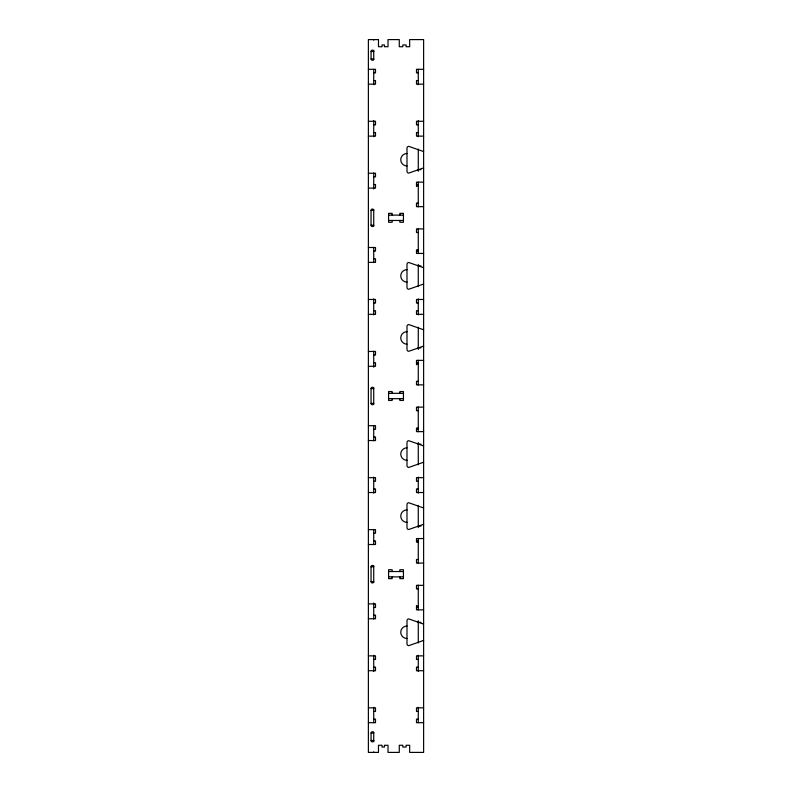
<?xml version="1.0" encoding="UTF-8"?>
<svg xmlns="http://www.w3.org/2000/svg" width="792" height="792" viewBox="0 0 792 792"><rect width="100%" height="100%" fill="white"/><g stroke="black" fill="none" stroke-linecap="round" stroke-linejoin="round"><path stroke-width="1.19" d="M371.052 51.48L373.725 51.48M371.052 58.905L373.725 58.905A1.337 1.337 0 0 1 372.388 60.242A1.337 1.337 0 0 1 371.052 58.905L371.052 51.262A1.02 1.02 0 0 1 371.359 50.539L371.666 50.312A1.554 1.554 0 0 1 373.22 50.381L373.418 50.539A1.02 1.02 0 0 1 373.725 51.262M368.379 69.3L375.507 69.3L375.507 72.864L373.725 72.864M423.621 69.3L416.493 69.3L416.493 72.864L418.275 72.864M373.725 80.586L375.507 80.586L375.507 84.15L368.379 84.15M418.275 80.586L416.493 80.586L416.493 84.15L423.621 84.15M368.379 121.275L375.507 121.275L375.507 124.839L373.725 124.839M423.621 121.275L416.493 121.275L416.493 124.839L418.275 124.839M373.725 132.561L375.507 132.561L375.507 136.125L368.379 136.125M418.275 132.561L416.493 132.561L416.493 136.125L423.621 136.125M423.621 167.993L423.621 168.072A1.782 1.782 0 0 0 423.116 168.072L408.771 173.092A1.782 1.782 0 0 1 406.989 171.31L406.989 148.144A1.782 1.782 0 0 1 408.771 146.362L423.116 151.381A1.782 1.782 0 0 0 423.621 151.45M418.275 169.686L420.948 169.686M368.379 173.25L375.507 173.25L375.507 176.814L373.725 176.814M423.621 182.16L416.493 182.16L416.493 186.546M373.725 184.536L375.507 184.536L375.507 188.1L368.379 188.1M416.493 184.536L418.275 184.536M416.493 185.724L418.275 185.724M418.275 203.099L416.493 203.099L416.493 206.662L423.621 206.662M371.052 210.375L373.725 210.375A1.337 1.337 0 0 0 372.388 209.038A1.337 1.337 0 0 0 371.052 210.375L371.052 225.225A1.337 1.337 0 0 0 372.388 226.561A1.337 1.337 0 0 0 373.725 225.225L371.052 225.225M388.575 215.127L403.425 215.127M388.575 220.473L403.425 220.473M423.621 228.938L416.493 228.938L416.493 232.501L418.275 232.501M368.379 247.5L375.507 247.5L375.507 251.064L373.725 251.064M418.275 249.876L416.493 249.876L416.493 253.44L423.621 253.44M416.493 251.064L418.275 251.064M373.725 258.786L375.507 258.786L375.507 262.35L368.379 262.35M418.275 265.914L420.948 265.914M423.284 267.607L423.621 267.528A1.782 1.782 0 0 1 423.116 267.528L408.771 262.508A1.782 1.782 0 0 0 406.989 264.29L406.989 287.456A1.782 1.782 0 0 0 408.771 289.238L423.116 284.219A1.782 1.782 0 0 1 423.621 284.15L423.284 284.15M368.379 299.475L375.507 299.475L375.507 303.039L373.725 303.039M423.621 299.475L416.493 299.475L416.493 303.039L418.275 303.039M373.725 310.761L375.507 310.761L375.507 314.325L368.379 314.325M418.275 310.761L416.493 310.761L416.493 314.325L423.621 314.325M423.284 329.581L423.621 329.65A1.782 1.782 0 0 1 423.116 329.581L408.771 324.562A1.782 1.782 0 0 0 406.989 326.344L406.989 349.51A1.782 1.782 0 0 0 408.771 351.292L423.116 346.272A1.782 1.782 0 0 1 423.621 346.193L423.621 346.272M418.275 347.886L420.948 347.886M368.379 351.45L375.507 351.45L375.507 355.014L373.725 355.014M423.621 360.36L416.493 360.36L416.493 364.746M373.725 362.736L375.507 362.736L375.507 366.3L368.379 366.3M416.493 362.736L418.275 362.736M416.493 363.924L418.275 363.924M418.275 381.298L416.493 381.298L416.493 384.863L423.621 384.863M371.052 388.575L373.725 388.575A1.337 1.337 0 0 0 372.388 387.238A1.337 1.337 0 0 0 371.052 388.575L371.052 403.425A1.337 1.337 0 0 0 372.388 404.762A1.337 1.337 0 0 0 373.725 403.425L371.052 403.425M388.575 393.327L403.425 393.327M388.575 398.673L403.425 398.673M423.621 407.137L416.493 407.137L416.493 410.702L418.275 410.702M368.379 425.7L375.507 425.7L375.507 429.264L373.725 429.264M418.275 428.076L416.493 428.076L416.493 431.64L423.621 431.64M416.493 429.264L418.275 429.264M373.725 436.986L375.507 436.986L375.507 440.55L368.379 440.55M418.275 444.114L420.948 444.114M423.284 445.728L423.621 445.807A1.782 1.782 0 0 1 423.116 445.728L408.771 440.708A1.782 1.782 0 0 0 406.989 442.49L406.989 465.656A1.782 1.782 0 0 0 408.771 467.438L423.116 462.419A1.782 1.782 0 0 1 423.621 462.35L423.284 462.35M368.379 477.675L375.507 477.675L375.507 481.239L373.725 481.239M423.621 477.675L416.493 477.675L416.493 481.239L418.275 481.239M373.725 488.961L375.507 488.961L375.507 492.525L368.379 492.525M418.275 488.961L416.493 488.961L416.493 492.525L423.621 492.525M423.284 507.781L423.621 507.85A1.782 1.782 0 0 1 423.116 507.781L408.771 502.762A1.782 1.782 0 0 0 406.989 504.544L406.989 527.71A1.782 1.782 0 0 0 408.771 529.492L423.116 524.472A1.782 1.782 0 0 1 423.621 524.393L423.621 524.472M418.275 526.086L420.948 526.086M368.379 529.65L375.507 529.65L375.507 533.214L373.725 533.214M423.621 538.56L416.493 538.56L416.493 542.124L418.275 542.124M373.725 540.936L375.507 540.936L375.507 544.5L368.379 544.5M416.493 540.936L418.275 540.936M418.275 559.498L416.493 559.498L416.493 563.062L423.621 563.062M371.052 566.775L373.725 566.775A1.337 1.337 0 0 0 372.388 565.438A1.337 1.337 0 0 0 371.052 566.775L371.052 581.625A1.337 1.337 0 0 0 372.388 582.962A1.337 1.337 0 0 0 373.725 581.625L371.052 581.625M388.575 571.527L403.425 571.527M388.575 576.873L403.425 576.873M423.621 585.337L416.493 585.337L416.493 588.902L418.275 588.902M368.379 603.9L375.507 603.9L375.507 607.464L373.725 607.464M416.493 606.276L418.275 606.276M416.493 607.464L418.275 607.464M423.621 609.84L416.493 609.84L416.493 605.454M373.725 615.186L375.507 615.186L375.507 618.75L368.379 618.75M418.275 622.314L420.948 622.314M423.284 624.007L423.621 623.928A1.782 1.782 0 0 1 423.116 623.928L408.771 618.908A1.782 1.782 0 0 0 406.989 620.69L406.989 643.856A1.782 1.782 0 0 0 408.771 645.638L423.116 640.619A1.782 1.782 0 0 1 423.621 640.55L423.284 640.55M368.379 655.875L375.507 655.875L375.507 659.439L373.725 659.439M423.621 655.875L416.493 655.875L416.493 659.439L418.275 659.439M373.725 667.161L375.507 667.161L375.507 670.725L368.379 670.725M418.275 667.161L416.493 667.161L416.493 670.725L423.621 670.725M368.379 707.85L375.507 707.85L375.507 711.414L373.725 711.414M423.621 707.85L416.493 707.85L416.493 711.414L418.275 711.414M373.725 719.136L375.507 719.136L375.507 722.7L368.379 722.7M418.275 719.136L416.493 719.136L416.493 722.7L423.621 722.7M371.052 733.095L373.725 733.095A1.337 1.337 0 0 0 372.388 731.759A1.337 1.337 0 0 0 371.052 733.095L371.052 740.738A1.02 1.02 0 0 0 371.359 741.461L371.666 741.688A1.554 1.554 0 0 0 373.22 741.619L373.418 741.461A1.02 1.02 0 0 0 373.725 740.738M371.052 740.52L373.725 740.52M418.275 69.3L418.275 84.675M418.275 120.681L418.275 136.719M418.275 149.064L418.275 171.23M418.275 182.12L418.275 206.811M418.275 228.789L418.275 253.48M418.275 264.37L418.275 286.536M418.275 298.881L418.275 314.919M418.275 327.264L418.275 349.43M418.275 360.32L418.275 385.011M418.275 406.989L418.275 431.68M418.275 442.57L418.275 464.736M418.275 477.081L418.275 493.119M418.275 505.464L418.275 527.63M418.275 538.52L418.275 563.211M418.275 585.189L418.275 609.88M418.275 620.77L418.275 642.936M418.275 655.281L418.275 671.319M418.275 707.325L418.275 722.7M399.871 215.127L399.871 213.345L403.435 213.345L403.435 222.255L399.871 222.255L399.871 220.473M399.871 393.327L399.871 391.545L403.435 391.545L403.435 400.455L399.871 400.455L399.871 398.673M399.871 571.527L399.871 569.745L403.435 569.745L403.435 578.655L399.871 578.655L399.871 576.873M392.149 215.127L392.149 213.345L388.585 213.345L388.585 222.255L392.149 222.255L392.149 220.473M392.149 393.327L392.149 391.545L388.585 391.545L388.585 400.455L392.149 400.455L392.149 398.673M392.149 571.527L392.149 569.745L388.585 569.745L388.585 578.655L392.149 578.655L392.149 576.873M373.725 39.6L373.725 40.125M373.725 50.371L373.725 59.806M373.725 69.3L373.725 84.675M373.725 120.681L373.725 136.719M373.725 173.032L373.725 188.991M373.725 209.484L373.725 226.116M373.725 247.421L373.725 262.578M373.725 298.881L373.725 314.919M373.725 351.232L373.725 367.191M373.725 387.684L373.725 404.316M373.725 425.621L373.725 440.778M373.725 477.081L373.725 493.119M373.725 529.432L373.725 544.579M373.725 565.884L373.725 582.516M373.725 603.009L373.725 618.968M373.725 655.281L373.725 671.319M373.725 707.325L373.725 722.7M373.725 732.194L373.725 741.629M373.725 751.875L373.725 752.4M406.989 165.964A6.237 6.237 0 0 1 400.752 159.727A6.237 6.237 0 0 1 406.989 153.49M406.989 638.51A6.237 6.237 0 0 1 400.752 632.273A6.237 6.237 0 0 1 406.989 626.036M406.989 522.364A6.237 6.237 0 0 1 400.752 516.127A6.237 6.237 0 0 1 406.989 509.89M406.989 460.31A6.237 6.237 0 0 1 400.752 454.073A6.237 6.237 0 0 1 406.989 447.836M406.989 344.164A6.237 6.237 0 0 1 400.752 337.927A6.237 6.237 0 0 1 406.989 331.69M406.989 282.11A6.237 6.237 0 0 1 400.752 275.873A6.237 6.237 0 0 1 406.989 269.636M378.477 39.6L368.379 39.6L368.379 752.4L378.477 752.4L378.477 745.272L382.041 745.272L382.041 747.054L384.447 747.054L384.447 745.272L388.011 745.272L388.011 752.4L399.267 752.4L399.267 745.272L402.831 745.272L402.831 747.054L406.098 747.054L406.098 745.272L409.662 745.272L409.662 752.4L423.621 752.4L423.621 39.6L409.662 39.6L409.662 46.728L406.098 46.728L406.098 44.946L402.831 44.946L402.831 46.728L399.267 46.728L399.267 39.6L388.011 39.6L388.011 46.728L384.447 46.728L384.447 44.946L382.041 44.946L382.041 46.728L378.477 46.728L378.477 39.6"/></g></svg>
